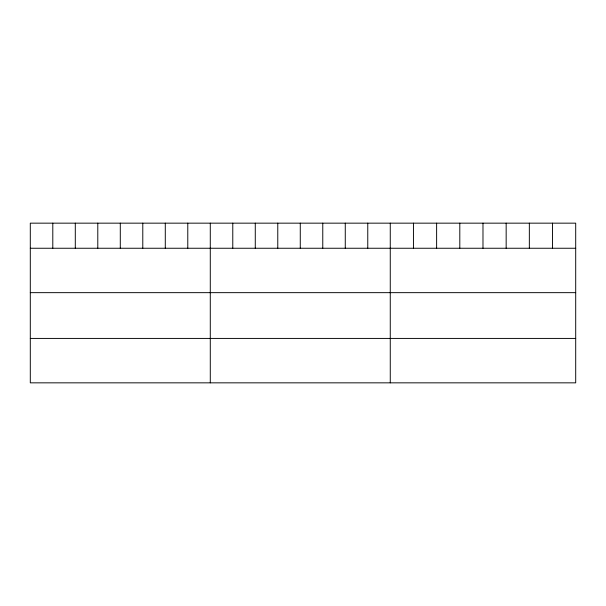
<?xml version="1.0" encoding="UTF-8"?>
<svg xmlns="http://www.w3.org/2000/svg" width="606" height="606" viewBox="0 0 606 606"><rect width="100%" height="100%" fill="white"/><g stroke="black" fill="none" stroke-linecap="round" stroke-linejoin="round"><path stroke-width="0.91" d="M575.7 248.248L575.7 382.84L30.3 382.84L30.3 223.16L575.7 223.16L575.7 248.248L30.3 248.248M30.3 292.66L575.7 292.66M30.3 338.421L575.7 338.421M552.52 223.16L552.52 248.248M529.341 223.16L529.341 248.248M506.161 223.16L506.161 248.248M482.982 223.16L482.982 248.248M459.802 223.16L459.802 248.248M436.623 223.16L436.623 248.248M413.443 223.16L413.443 248.248M390.264 223.16L390.264 382.84M367.766 223.16L367.766 248.248M345.268 223.16L345.268 248.248M322.771 223.16L322.771 248.248M300.273 223.16L300.273 248.248M277.775 223.16L277.775 248.248M255.277 223.16L255.277 248.248M232.78 223.16L232.78 248.248M210.282 223.16L210.282 382.84M187.784 223.16L187.784 248.248M165.286 223.16L165.286 248.248M142.789 223.16L142.789 248.248M120.291 223.16L120.291 248.248M97.793 223.16L97.793 248.248M75.296 223.16L75.296 248.248M52.798 223.16L52.798 248.248"/></g></svg>
